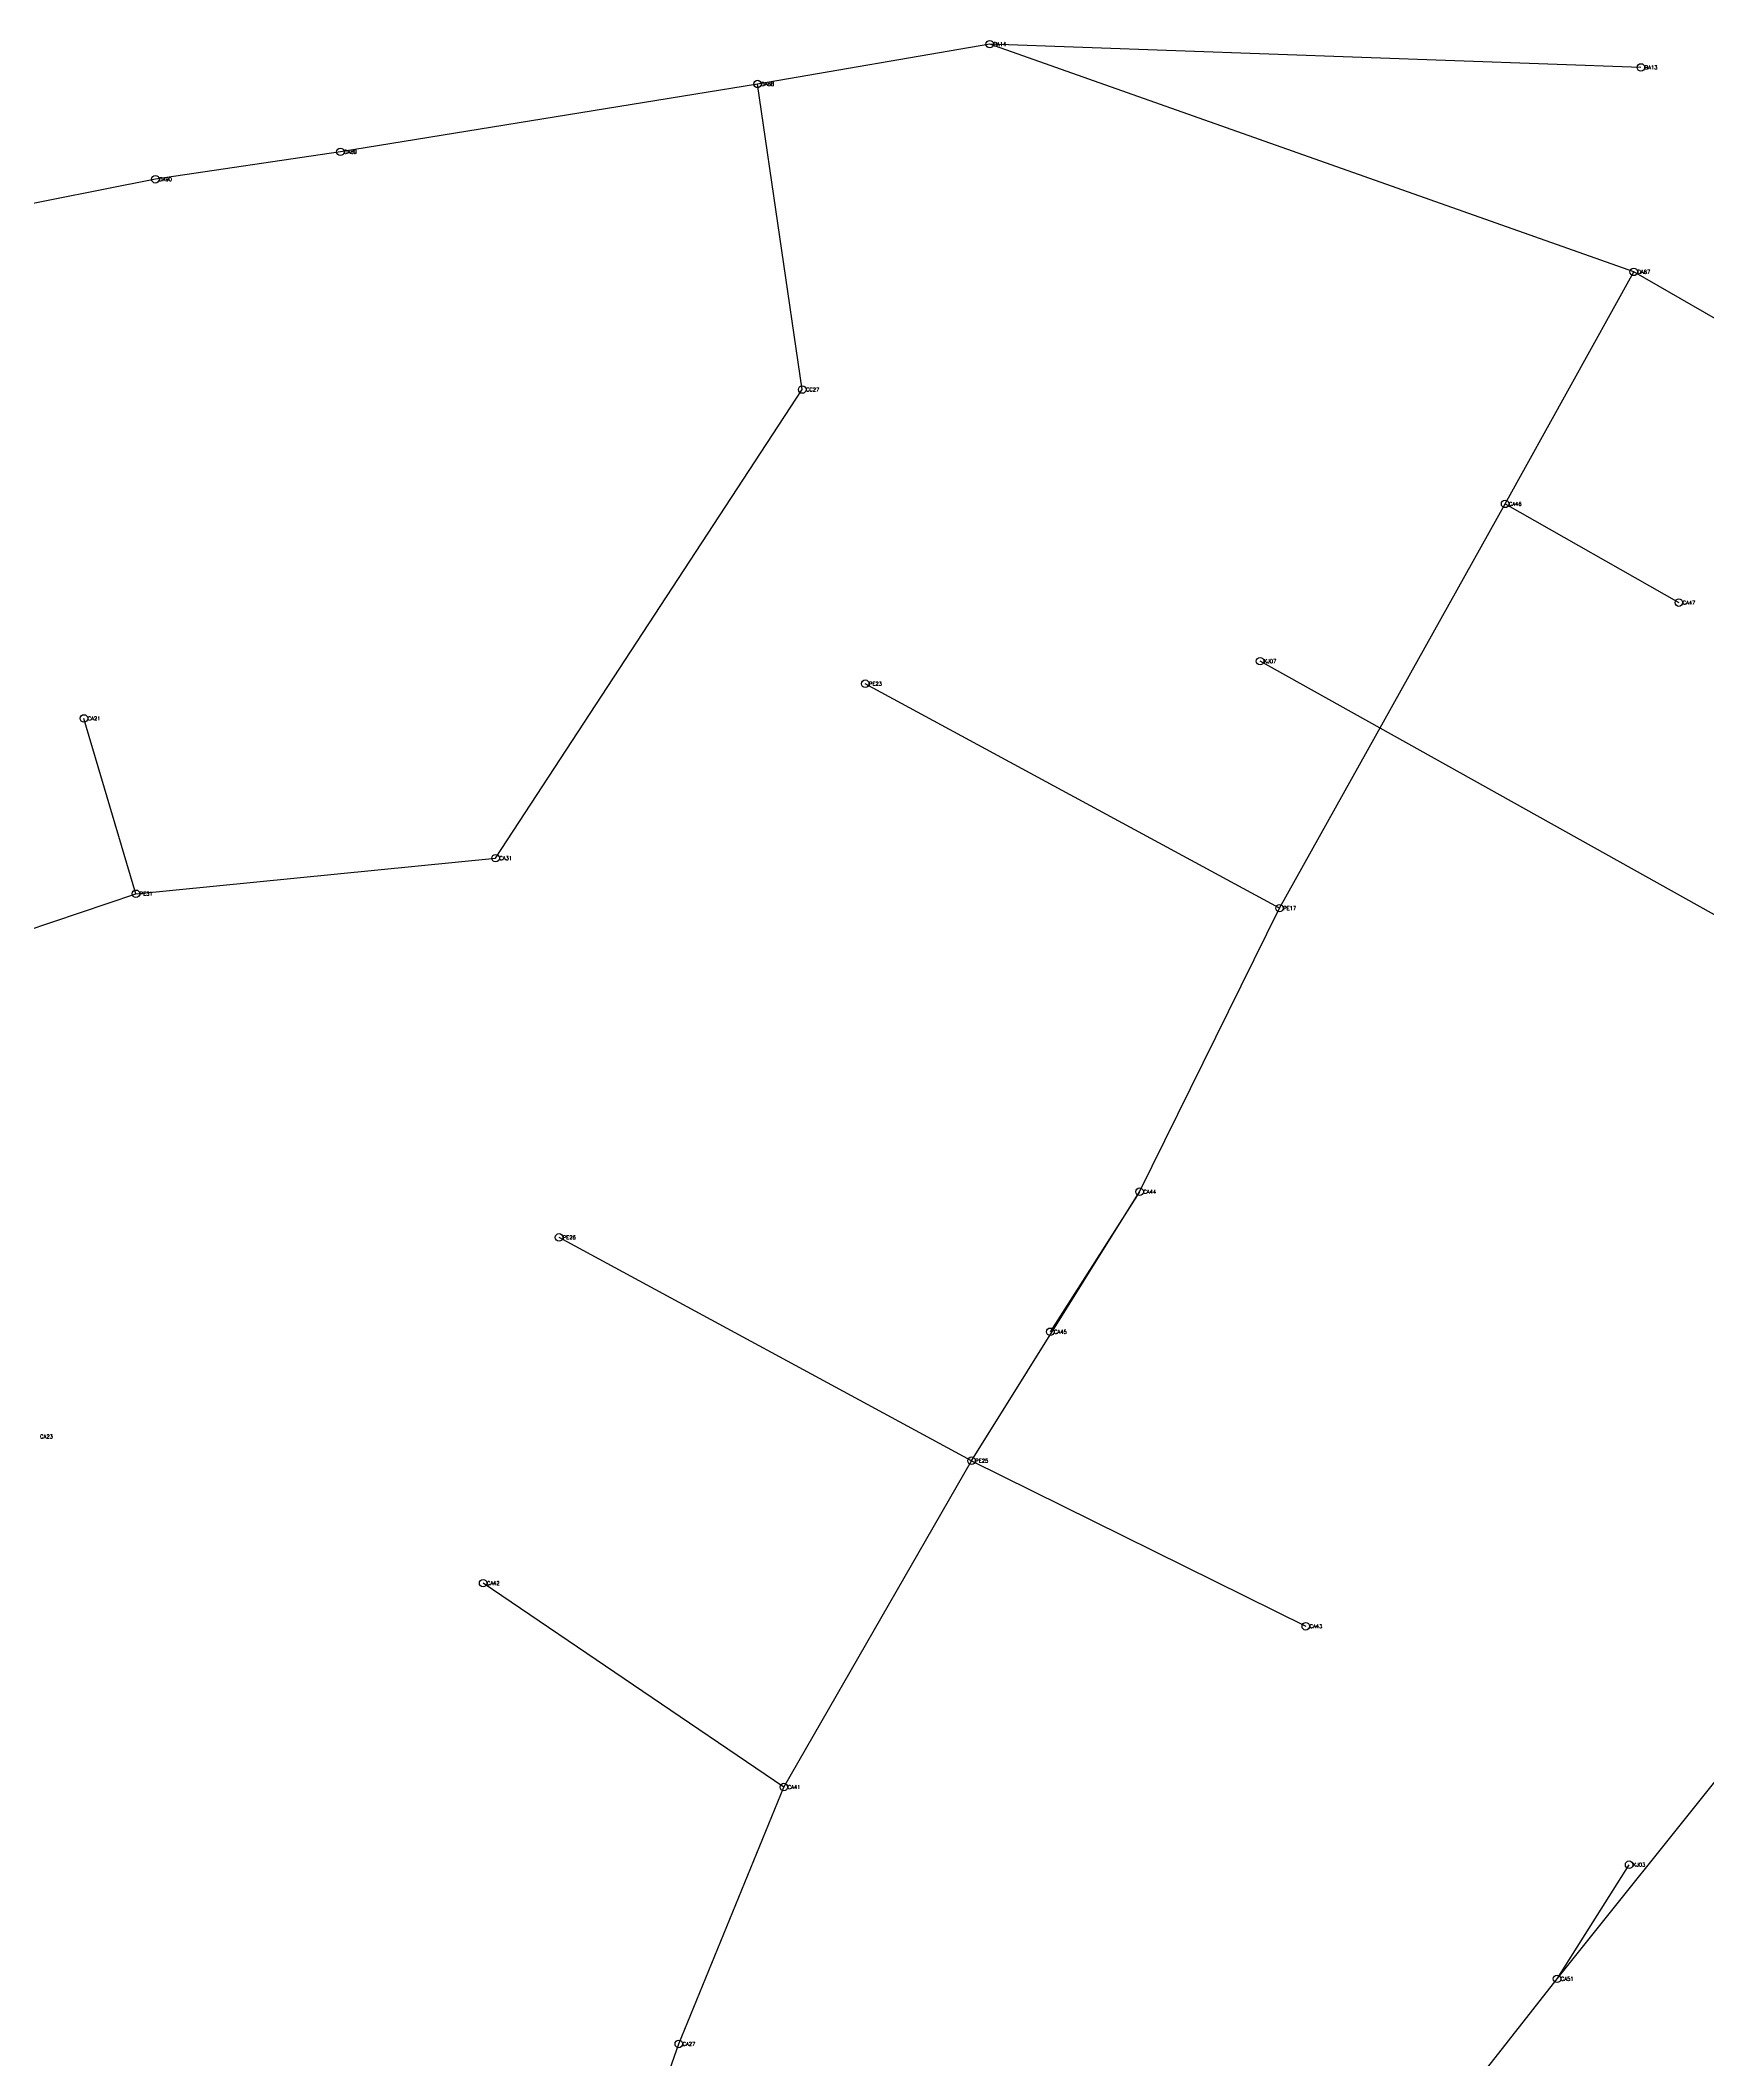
# Model space of a CAD drawing. Extents: x 166396 to 169408, y 2545087 to 2547192.
# Drawn here: x 167785 to 168228, y 2546655 to 2547192 of the extents above; entities that cross this region are included whole.
import ezdxf

# ---------------------------------------------------------------- set-up
doc = ezdxf.new("R2010")
doc.units = 0
doc.styles.get("Standard").update_dxf_attribs({"font": 'simplex'})

msp = doc.modelspace()

# ---------------------------------------------------------------- linework, layer by layer
at = {"color": 4}
for p, q in [((168037.505, 2547190.511), (167975.767, 2547179.915)), ((168208.708, 2547129.975), (168037.505, 2547190.511)), ((168210.623, 2547184.319), (168037.505, 2547190.511)), ((167975.767, 2547179.915), (167864.878, 2547161.879)), ((167987.673, 2547098.688), (167975.767, 2547179.915)), ((167864.878, 2547161.879), (167815.699, 2547154.587)), ((167815.699, 2547154.587), (167741.504, 2547139.954)), ((168174.524, 2547068.294), (168208.708, 2547129.975)), ((168343.736, 2547052.237), (168208.708, 2547129.975)), ((167906.143, 2546974.121), (167987.673, 2547098.688)), ((168114.543, 2546960.82), (168174.524, 2547068.294)), ((168174.524, 2547068.294), (168220.709, 2547042.057)), ((168233.178, 2546957.33), (168109.373, 2547026.484)), ((168114.543, 2546960.82), (168004.407, 2547020.491)), ((167810.515, 2546964.65), (167796.694, 2547011.259)), ((167810.515, 2546964.65), (167906.143, 2546974.121)), ((167664.127, 2546915.299), (167810.515, 2546964.65)), ((168077.357, 2546885.439), (168114.543, 2546960.82)), ((168032.678, 2546813.93), (168077.357, 2546885.439)), ((168077.357, 2546885.439), (168053.603, 2546848.214)), ((168032.678, 2546813.93), (167923.01, 2546873.299)), ((167982.779, 2546727.192), (168032.678, 2546813.93)), ((168032.678, 2546813.93), (168121.536, 2546769.937)), ((167982.779, 2546727.192), (167902.823, 2546781.386)), ((168188.341, 2546676.216), (168233.512, 2546732.539)), ((167954.838, 2546658.907), (167982.779, 2546727.192)), ((168188.341, 2546676.216), (168207.493, 2546706.545)), ((168104.084, 2546568.83), (168188.341, 2546676.216)), ((167924.753, 2546572.754), (167954.838, 2546658.907))]:
    msp.add_line(p, q, dxfattribs=at)
for centre in [(168037.505, 2547190.511), (168210.623, 2547184.319), (167975.767, 2547179.915), (167864.878, 2547161.879), (167815.699, 2547154.587), (168208.708, 2547129.975), (167987.673, 2547098.688), (168174.524, 2547068.294), (168220.709, 2547042.057), (168109.373, 2547026.484), (168004.407, 2547020.491), (167796.694, 2547011.259), (167906.143, 2546974.121), (167810.515, 2546964.65), (168114.543, 2546960.82), (168077.357, 2546885.439), (167923.01, 2546873.299), (168053.603, 2546848.214), (168032.678, 2546813.93), (167902.823, 2546781.386), (168121.536, 2546769.937), (167982.779, 2546727.192), (168207.493, 2546706.545), (168188.341, 2546676.216), (167954.838, 2546658.907)]:
    msp.add_circle(centre, 1)

# ---------------------------------------------------------------- texts
at = {"color": 5}
for s, p in [('BA14', (168038.505, 2547190.011)), ('BA13', (168211.623, 2547183.819)), ('DA88', (167976.767, 2547179.415)), ('DA89', (167865.878, 2547161.379)), ('DA90', (167816.699, 2547154.087)), ('DA87', (168209.708, 2547129.475)), ('CC27', (167988.673, 2547098.188)), ('CA46', (168175.524, 2547067.794)), ('CA47', (168221.709, 2547041.557)), ('KJ07', (168110.373, 2547025.984)), ('PE23', (168005.407, 2547019.991)), ('CA21', (167797.694, 2547010.759)), ('CA31', (167907.143, 2546973.621)), ('PE31', (167811.515, 2546964.15)), ('PE17', (168115.543, 2546960.32)), ('CA44', (168078.357, 2546884.939)), ('PE26', (167924.01, 2546872.799)), ('CA45', (168054.603, 2546847.714)), ('CA23', (167785.055, 2546819.871)), ('PE25', (168033.678, 2546813.43)), ('CA42', (167903.823, 2546780.886)), ('CA43', (168122.536, 2546769.437)), ('CA41', (167983.779, 2546726.692)), ('KJ03', (168208.493, 2546706.045)), ('CA51', (168189.341, 2546675.716)), ('CA27', (167955.838, 2546658.407))]:
    msp.add_text(s, height=1, dxfattribs=at).set_placement(p)

doc.saveas('drawing.dxf')
